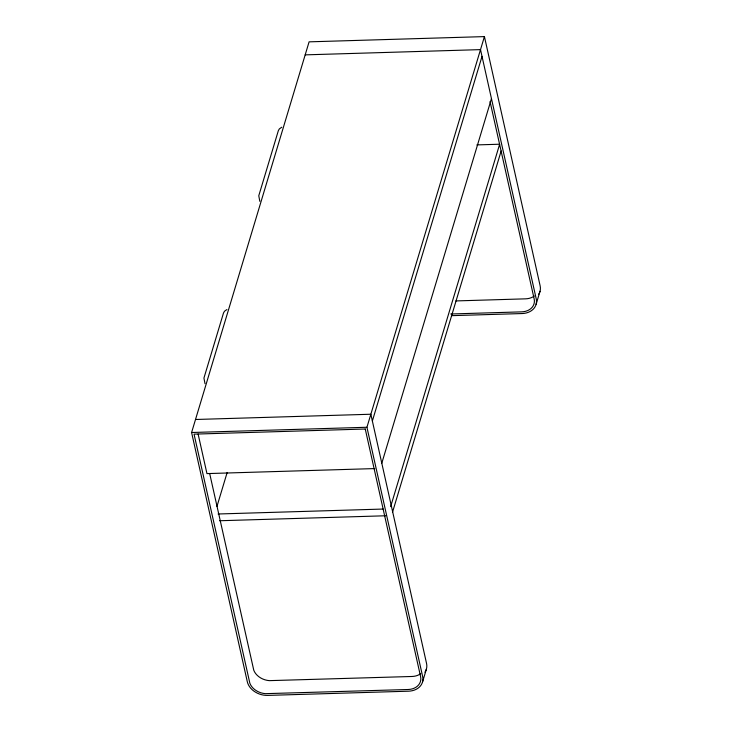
<?xml version="1.0" encoding="UTF-8"?>
<svg xmlns="http://www.w3.org/2000/svg" width="732" height="732" viewBox="0 0 732 732"><rect width="100%" height="100%" fill="white"/><g stroke="black" fill="none" stroke-linecap="round" stroke-linejoin="round"><path stroke-width="1.1" d="M484.428 36.6L366.933 427.268L422.639 676.487A17.916 13.807 16.7 0 1 408.483 691.191L267.802 695.4A17.916 13.807 16.7 0 1 247.306 681.739L191.601 432.511L309.096 41.843L484.428 36.6L540.134 285.828A17.916 13.807 16.7 0 1 538.487 294.566M216.956 506.425L227.167 472.479M372.359 421.001L482.022 56.373M381.793 463.21L491.456 98.591M390.641 506.654L499.645 144.222L476.871 144.909M392.48 512.318L501.155 150.975M422.538 681.959L426.454 668.938M536.108 304.311L540.024 291.29M281.765 127.212L279.35 128.905L278.352 130.644L258.771 195.755L259.823 201.327M226.938 309.526L224.523 311.219L223.516 312.957L203.935 378.06L204.997 383.641M305.18 54.863L480.512 49.62L536.217 298.848A17.916 13.807 16.7 0 1 522.062 313.552L451.717 315.657M455.862 300.925L525.603 298.839A15.784 12.16 16.7 0 0 534.314 295.975M450.802 313.982L521.687 311.859A15.784 12.16 16.7 0 0 534.159 298.912L490.037 101.547M195.517 419.491L370.85 414.239L426.555 663.466A17.916 13.807 16.7 0 1 424.908 672.205M191.601 432.511L366.933 427.268M374.738 468.581L206.955 473.604L198.107 434.021M218.072 513.992L383.156 509.051M219.582 520.745L385.801 515.767M209.672 473.513L253.784 670.274A15.784 12.16 16.7 0 0 269.33 680.641L412.025 676.478A15.784 12.16 16.7 0 0 420.735 673.623M365.25 429.016L194.044 434.14L249.868 683.304A15.784 12.16 16.7 0 0 265.414 693.662L408.108 689.507A15.784 12.16 16.7 0 0 420.58 676.551L365.25 429.016"/></g></svg>
